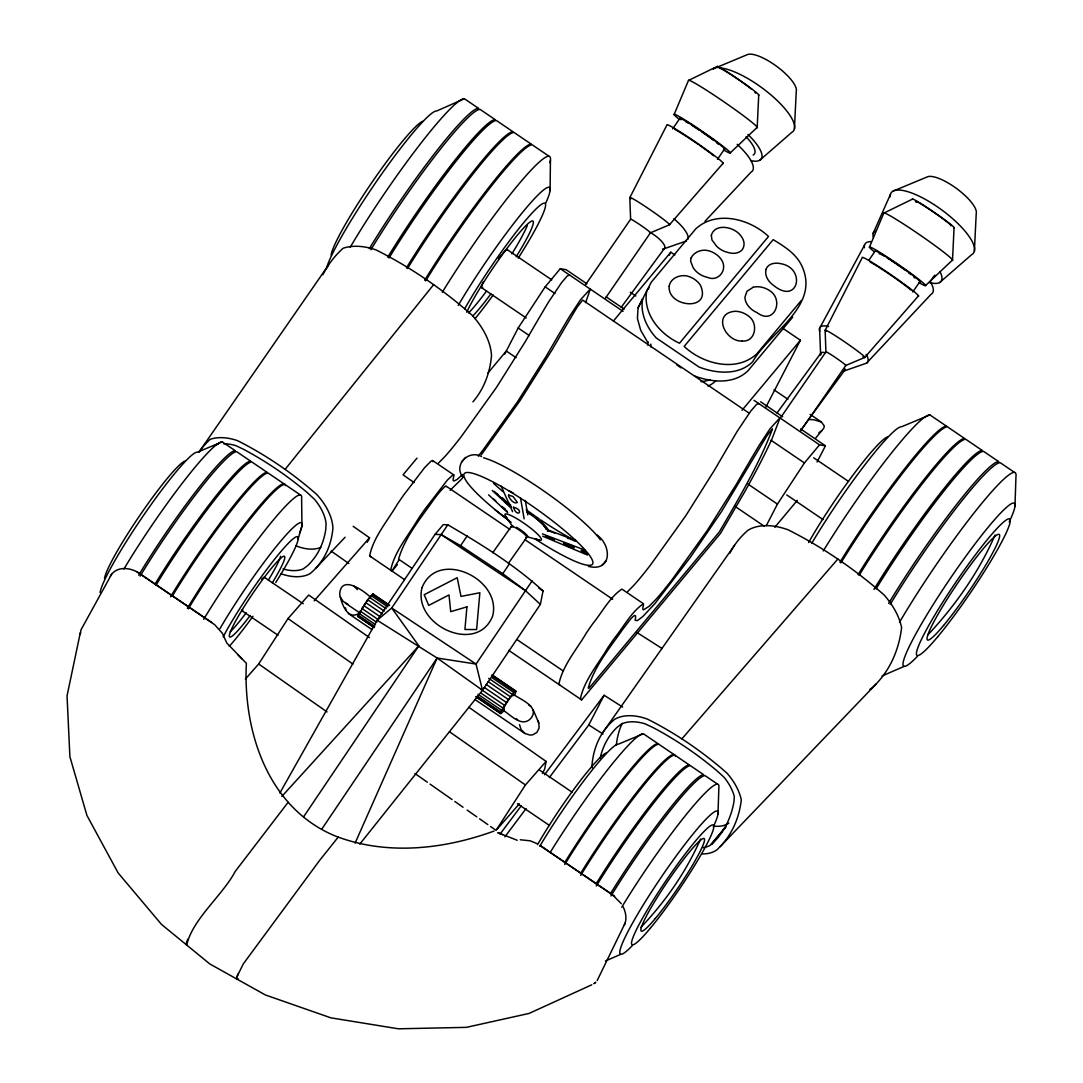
<?xml version="1.0" encoding="UTF-8"?>
<svg xmlns="http://www.w3.org/2000/svg" width="1083" height="1083" viewBox="0 0 1083 1083"><rect width="100%" height="100%" fill="white"/><g stroke="black" fill="none" stroke-linecap="round" stroke-linejoin="round"><path stroke-width="1.5" d="M550.083 190.581L550.435 160.352M717.988 813.942L718.855 787.801A109.045 11.899 -55.8 0 0 687.204 813.347A109.045 11.899 -55.8 0 0 621.737 907.202M1014.974 506.343L1015.962 476.534A124.301 13.578 -55.8 0 0 976.69 509.619A124.301 13.578 -55.8 0 0 899.513 622.251M432.848 461.642L432.334 460.505L430.98 461.196L424.604 467.666L403.675 495.066A57.765 6.308 -55.8 0 0 397.136 504.556C387.497 521.113 373.445 536.884 369.628 555.917L404.487 579.567M446.061 486.633L444.978 486.375L440.307 491.289A50.996 5.564 -55.8 0 0 434.053 499.182C420.867 518.107 404.934 536.911 398.571 559.166L411.689 568.074M758.736 94.911L757.193 127.32L730.335 152.798M954.069 227.579L952.526 259.988L925.654 285.452M794.408 129.107L796.262 91.31A30.933 9.666 36.3 0 0 776.931 66.523A30.933 9.666 36.3 0 0 746.986 54.8L713.128 68.892A51.023 15.947 36.3 0 1 715.457 68.067M974.375 251.351L976.23 213.541A30.933 9.666 36.3 0 0 956.898 188.767A30.933 9.666 36.3 0 0 926.953 177.03L893.096 191.122M494.038 831.067C443.813 849.343 387.091 855.692 336.123 836.333C267.785 808.663 242.822 731.16 246.382 663.31L226.794 643.018L222.326 633.203L214.691 624.715L139.802 573.624C131.747 567.858 118.521 565.637 111.59 574.274L80.968 629.873L80.291 634.462M646.686 291.11C642.693 313.867 659.804 334.187 679.474 343.23L768.51 236.46C749.896 218.834 716.323 209.912 695.773 228.865L651.249 282.257L638.077 307.775L637.413 318.47L640.703 330.274L647.715 342.377M288.146 802.259L235.214 871.436C222.638 895.289 192.815 918.777 186.777 944.728M616.362 745.023L616.674 742.315A149.102 92.84 39.2 0 1 622.156 723.363M468.817 707.253L546.103 761.417L544.681 769.038L542.434 773.397M359.786 844.104L482.49 690.264L540.376 604.368L543.043 590.939C514.466 564.825 481.19 544.167 447.793 524.808L443.299 524.619L435.068 534.352L377.182 620.248L279.901 793M80.426 632.215L67.038 695.868L69.894 756.706L86.924 815.431L118.115 872.912L161.475 924.395L209.831 963.965L265.335 994.939L330.884 1017.844L398.449 1028.809L466.353 1027.361L529.086 1013.431L591.832 984.772M624.187 925.396C627.179 919.413 625.933 912.224 622.942 906.485M772.314 429.369C759.169 464.106 738.579 499.101 719.247 532.01L588.841 688.395L588.231 687.989C594.594 665.72 610.528 646.93 623.713 627.991C626.015 625.581 638.334 606.751 635.071 620.356L637.508 620.559L642.747 616.593L655.025 603.488L690.48 557.163L721.63 511.406L766.737 436.043L772.314 428.909M338.289 837.024L319.458 860.606L243.282 963.897L236.974 976.744L236.825 979.032L238.003 978.639M298.136 539.131L301.967 525.526L301.615 498.559A109.045 11.899 -55.8 0 0 269.518 524.659A109.045 11.899 -55.8 0 0 203.658 619.341M373.134 626.989L357.674 616.213L367.597 599.752L372.999 594.012L389.663 605.329M372.877 595.542L372.999 594.012M504.272 710.299C490.206 725.502 520.909 679.312 514.926 694.352M513.45 695.57C511.623 693.973 503.893 706.441 503.067 710.218C510.58 714.726 521.803 728.074 530.819 718.422C540.336 706.793 520.476 699.591 513.545 694.487M700.539 839.054C686.284 871.625 665.273 901.828 640.716 927.522M995.087 534.975C979.1 571.716 955.301 605.6 927.955 634.828M585.565 302.658L590.411 288.89L580.393 299.883L569.468 316.574A591.115 64.533 -55.8 0 0 546.549 355.698L517.498 401.82L482.95 450.095A77.462 8.461 -55.8 0 1 478.266 456.146M186.466 942.44L187.833 939.151M236.974 976.744L238.341 973.455M674.086 114.595L688.409 80.602A41.817 2.41 34.5 0 1 724.906 102.479A41.817 2.41 34.5 0 1 756.651 127.699M869.405 247.249L883.742 213.27A41.817 2.41 34.5 0 1 920.225 235.146A41.817 2.41 34.5 0 1 951.971 260.367M355.089 843.143L437.126 658.017L476.046 664.055L532.119 580.881M873.182 233.305L890.456 194.358M597.207 980.494L625.148 923.082M367.272 542.245L369.56 537.804L353.166 526.324M504.759 354.006L518.175 328.014L545.169 286.86L560.277 268.733L566.179 269.721L586.864 283.773M638.077 307.775L642.666 298.894C639.985 313.258 646.768 327.594 656.312 338.018L699.131 367.096C716.229 373.567 738.728 375.72 752.726 361.681C768.754 332.995 818.017 307.762 803.207 269.166C798.063 254.925 785.446 247.127 773.194 239.641L684.158 346.425C702.745 363.996 736.25 372.809 756.746 353.911L801.258 300.519M669.24 255.182L670.783 252.204L674.831 254.952M549.338 777.553L588.759 724.96L604.111 695.259L622.63 707.064M765.816 407.262L800.405 340.252L782.86 328.325M766.29 525.688L777.432 504.096L804.425 462.955L819.533 444.829L825.436 445.817L817.069 462.035M481.61 456.62C468.601 449.283 452.978 465.067 462.928 477.197M588.367 566.368C611.909 572.257 612.098 545.751 596.963 534.975M864.518 245.124L819.574 328.352L820.643 355.062A14.742 4.603 36.3 0 1 825.084 352.665M361.763 609.215L365.621 603.245M462.536 474.516L457.175 479.431L453.98 481.001A59.064 6.444 -55.8 0 1 453.75 476.682L453.791 474.909L452.829 475.017L447.265 480.189L424.766 509.376A57.765 6.308 -55.8 0 0 418.214 518.879C408.575 535.435 394.537 551.206 390.706 570.24L391.978 571.079L399.18 559.573M110.276 576.359L111.59 574.274M245.381 679.095L258.661 663.987L288.01 618.583L308.709 595.041L369.438 637.603M546.103 761.417L525.417 784.958L496.068 830.363L490.558 826.519M447.793 524.808L391.721 607.996L377.182 620.248L437.126 658.017L482.49 690.264L476.046 664.055L391.721 607.996L418.837 645.861L303.673 816.704M435.068 534.352L441.174 534.609L460.6 545.656L467.22 535.855M321.962 828.874L437.126 658.017M540.376 604.368L525.512 590.682L502.769 573.692L509.376 563.891M672.638 128.877L679.799 118.467M585.537 284.694L630.604 219.253L629.819 197.648L666.925 124.992A34.209 1.976 34.5 0 1 696.762 142.888A34.209 1.976 34.5 0 1 722.727 163.506M605.424 298.204L650.477 232.75M717.46 159.309L724.622 148.912M868.85 260.231L875.118 251.134A27.251 1.57 34.5 0 1 898.904 265.389A27.251 1.57 34.5 0 1 919.589 281.824M780.857 417.361L825.923 351.907L825.138 330.301L862.244 257.659A34.209 1.976 34.5 0 1 892.094 275.542A34.209 1.976 34.5 0 1 918.046 296.173M800.743 430.872L845.809 365.418M912.779 291.977L919.941 281.58M199.191 451.801L328.515 265.064M603.19 731.973L734.504 545.331M492.751 552.723L511.244 526.541M508.401 563.35L526.88 537.168M621.29 307.234L664.867 247.817M776.998 412.989L820.576 353.572M801.258 429.464L844.835 370.048M930.026 281.742L934.846 275.177A33.248 10.383 36.3 0 1 933.126 277.289M500.129 833.978L521.329 805.698M544.546 774.724L604.111 695.259M504.881 836.875L526.094 808.554M481.312 454.792L520.002 400.724L552.33 349.43A582.221 63.572 -55.8 0 1 577.077 307.234L582.654 300.099L749.382 413.34M367.002 601.349L368.288 599.725M815.445 438.344L823.77 428.259L824.312 425.944L821.374 421.991L810.206 414.41M285.1 469.372L433.633 284.653M725.772 826.884L710.055 845.417A35.847 22.323 39.2 0 1 703.057 847.623M725.813 826.857L711.369 844.564L714.374 841.613A183.541 114.284 39.2 0 0 733.963 801.596L734.301 796.452A44.349 27.616 39.2 0 0 723.985 777.201L717.555 771.299A231.843 144.364 39.2 0 0 653.428 727.749L645.102 723.837A44.295 27.576 39.2 0 0 621.439 723.999L617.053 727.343A149.102 92.84 39.2 0 0 600.172 758.1M417.036 458.082L403.052 474.841L414.126 482.598M488 372.958L506.289 351.027L516.049 357.661M391.978 571.079L397.366 564.622M613.492 320.906L670.783 252.204M647.241 290.027L649.353 287.496M792.661 317.184L748.136 370.576C734.139 384.614 711.639 382.448 694.541 375.977M742.045 410.254L800.405 340.252M643.451 603.732C631.24 611.949 623.767 626.773 614.427 638.198A57.765 6.308 -55.8 0 0 607.874 647.688C598.249 664.245 584.197 680.029 580.366 699.049L581.639 699.889L720.533 533.323L744.007 493.049A258.729 28.253 -55.8 0 0 772.084 438.656L780.071 417.713L770.054 428.706L759.129 445.397A591.115 64.533 -55.8 0 0 736.21 484.521L707.158 530.629L672.611 578.904A77.462 8.461 -55.8 0 1 655.594 599.725L649.259 606.196L643.64 609.81A59.064 6.444 -55.8 0 1 643.41 605.492L643.451 603.732L621.899 589.098C609.688 597.315 602.216 612.139 592.875 623.564A57.765 6.308 -55.8 0 0 586.323 633.054C576.697 649.61 562.646 665.382 558.814 684.415L560.087 685.255M774.832 527.286L797.278 500.36M681.884 738.877L837.822 559.058M669.565 224.641L723.173 163.195M864.884 357.295L918.492 295.862M314.178 600.821L369.56 537.804M497.178 829.104L519.393 803.816M281.837 796.438L418.837 645.861M461.439 462.008L463.118 460.18M463.971 459.206L465.649 457.405M602.134 565.028L603.813 563.214M604.666 562.239L606.345 560.425M704.992 221.27L751.02 172.143A41.723 13.037 36.3 0 0 737.171 144.35M844.077 370.982L866.549 363.157L930.987 294.373A41.723 13.037 36.3 0 0 930.446 281.973M316.168 567.83L345.098 537.236M720.154 846.635L876.025 684.077M438.52 463.064L444.856 456.579A77.462 8.461 -55.8 0 0 461.872 435.772L496.407 387.497L525.458 341.375A591.115 64.533 -55.8 0 1 548.391 302.252L561.657 282.487L567.397 275.881L569.631 275.068M627.707 591.562L634.042 585.077A77.462 8.461 -55.8 0 0 651.059 564.27L685.607 515.995L714.658 469.873A591.115 64.533 -55.8 0 1 737.577 430.75L750.844 410.985L756.584 404.379L758.817 403.58M369.371 598.479L370.183 597.708M504.367 709.189L503.067 710.218M759.697 160.325L791.781 132.343A51.023 15.947 36.3 0 0 773.749 97.362A51.023 15.947 36.3 0 0 719.775 67.877M939.665 282.555L971.749 254.573A51.023 15.947 36.3 0 0 939.787 208.505A51.023 15.947 36.3 0 0 890.212 196.713M450.135 490.261L460.762 479.918A94.059 10.275 -55.8 0 0 463.47 476.858M594.093 983.581L595.745 982.227L594.201 983.499M818.87 432.753L821.916 430.574M869.933 689.343L872.045 687.989A231.356 144.053 39.2 0 0 901.611 627.612A62.936 39.191 39.2 0 0 884.134 595.014A289.797 180.441 39.2 0 0 788.167 529.831A62.855 39.137 39.2 0 0 748.218 530.101A189.687 118.101 39.2 0 0 729.901 553.115M728.859 823.094L727.586 823.906A35.847 22.323 39.2 0 1 714.347 826.153M359.299 613.1C347.359 621.222 341.267 602.798 339.683 594.201C340.861 573.99 364.348 591.007 370.684 597.45M357.877 616.62L358.595 616.241M688.964 80.223L717.379 66.361M884.283 212.877L912.698 199.028M369.33 248.657A124.301 13.578 -55.8 0 1 478.591 108.395L464.404 98.756L436.639 111.021A98.445 10.749 -55.8 0 0 379.862 176.583A98.445 10.749 -55.8 0 0 326.349 268.733M882.049 675.982L904.224 666.343M605.438 960.987L620.843 954.285M650.328 232.872L669.24 224.858A24.164 1.394 34.5 0 0 648.297 208.505A24.164 1.394 34.5 0 0 630.847 198.785M864.572 357.525L845.647 365.526A12.089 0.69 34.5 0 0 835.169 357.349A12.089 0.69 34.5 0 0 826.437 352.489M753.213 287.239L746.959 291.3L744.942 297.148A17.301 12.752 27.3 0 0 757.071 312.635C774.183 325.807 784.376 299.774 769.675 290.65A17.301 12.752 27.3 0 0 753.199 287.266M839.921 562.267A124.301 13.578 -55.8 0 1 946.596 426.255L929.931 414.938L901.516 426.783A98.445 10.749 -55.8 0 0 811.614 543.504M564.717 862.528A109.045 11.899 -55.8 0 1 658.004 743.696L643.383 733.76L618.474 744.143A86.356 9.422 -55.8 0 0 539.767 846.256M138.665 575.195A109.045 11.899 -55.8 0 1 235.349 450.772L222.245 441.878L197.255 452.22A86.356 9.422 -55.8 0 0 145.325 512.801A86.356 9.422 -55.8 0 0 100.11 592.563M664.109 248.752L686.581 240.913M215.395 444.937L216.343 444.653A44.349 27.616 39.2 0 1 218.035 444.26M742.288 341.01C754.675 342.12 758.073 325.861 750.763 318.05A17.314 12.766 27.3 0 0 734.87 311.281C711.612 313.474 725.637 342.174 742.275 341.01M520.273 839.758L530.264 840.828L537.019 843.63M809.028 419.514L813.888 419.771L821.374 421.991M549.568 531.266L548.174 531.293M538.982 540.038L526.663 536.667A9.138 1.489 35.2 0 0 525.499 533.702A9.138 1.489 35.2 0 0 516.429 527.259M567.546 538.332L568.778 538.698M585.24 551.206L581.097 550.462L587.852 554.225M513.261 493.103L509.145 490.897M550.489 531.536L552.614 532.308M517.2 840.259L497.801 832.665L502.783 834.722M546.076 529.208L575.966 540.647M570.186 539.185L571.648 539.74M542.407 533.865L584.901 550.123M295.916 545.751L298.15 546.617A39.665 24.692 39.2 0 0 320.771 547.416M542.786 536.234L587.514 555.051M340.252 596.841L343.189 601.444L347.805 604.165M474.936 699.496L525.011 733.516L530.034 735.086L532.579 734.87L536.843 732.487L539.117 728.128L538.779 722.943L533.107 709.69M573.097 540.349L574.41 540.959M553.697 532.768L554.672 533.215M528.815 705.047L530.711 706.143M636.723 632.35L662.133 648.555M588.759 724.96L603.001 734.044M369.628 555.917L370.9 556.757M538.833 588.137L543.043 590.939M460.6 545.656L502.769 573.692M441.174 534.609L525.512 590.682M137.013 571.932L211.632 622.414M548.986 156.209L532.322 144.878A124.301 13.578 -55.8 0 0 425.646 280.89M1014.514 472.391L1000.313 462.752A124.301 13.578 -55.8 0 0 890.199 604.409M630.279 292.207L635.856 295.997M773.939 389.785L787.896 399.261M606.169 296.891L624.106 309.061M760.632 401.793L782.684 416.779M800.621 428.949L825.436 445.817M560.277 268.733L623.009 311.335M754.025 400.331L819.533 444.829M507.142 249.577L551.734 279.874M813.726 457.811L848.571 481.475M676.943 365.025L681.099 367.854M545.169 286.86L554.929 293.493M770.974 440.226L804.425 462.955M481.569 287.658L526.176 317.955M786.772 494.945L823.012 519.569M518.175 328.014L529.33 335.581M748.163 484.223L777.432 504.096M734.883 506.289L764.151 526.176M432.713 460.6L453.791 474.909M445.966 486.037L509.876 529.438M525.16 539.821L612.694 599.265M517.281 639.782L563.133 670.918M284.057 483.857L268.178 473.081A109.045 11.899 -55.8 0 0 172.332 596.11M300.343 494.917L284.951 484.467A109.045 11.899 -55.8 0 0 188.266 608.89M673.937 754.513L658.857 744.278A109.045 11.899 -55.8 0 0 564.717 864.518M717.582 784.16L705.128 775.699A109.045 11.899 -55.8 0 0 610.988 895.952M508.685 650.341L581.639 699.889M492.251 675.007L515.874 691.049M373.202 594.418L388.472 604.788M492.44 675.399L516.063 691.455M372.281 594.391L388.946 605.695M491.52 675.372L515.156 691.428M371.076 595.528L387.741 606.846M491.709 677.457L513.951 692.565M369.479 597.356L386.13 608.673M488.717 678.351L512.34 694.393M367.597 599.752L384.248 611.069M488.23 681.681L510.459 696.789M365.567 602.514L382.231 613.831M486.199 684.442L508.441 699.55M363.563 605.438L380.214 616.755M484.196 687.38L506.424 702.474M361.681 608.335L378.346 619.652M480.933 689.329L504.556 705.371M360.07 611.015L376.735 622.332M480.703 692.944L502.945 708.052M345.355 603.096L360.192 613.181M358.825 613.316L375.476 624.62M478.063 694.298L501.686 710.353M357.999 615.09L374.664 626.394M477.251 696.071L500.874 712.113M361.37 618.136L369.696 623.781M479.228 698.183L486.172 702.894M490.342 705.723L497.287 710.448M357.674 616.213L374.339 627.531M476.913 697.208L500.549 713.25M475.721 696.667L500.739 713.656M348.374 613.533L371.983 629.575M303.24 603.732L264.293 577.28A20.144 2.193 -55.8 0 0 261.599 579.31M539.889 770.311L572.027 792.133M241.861 610.677L278.033 635.247M517.457 803.708L549.595 825.544M614.711 896.386L540.241 845.606L612.071 894.396L621.317 903.723M497.449 494.322L496.623 493.807L508.238 503.595L502.539 498.397M331.1 551.071L348.848 563.512M288.01 618.583L352.882 664.041M449.499 731.756L525.417 784.958M258.661 663.987L327.052 711.924M414.951 773.519L427.325 782.197M430.073 784.119L452.071 799.538M454.819 801.461L463.064 807.241M467.193 810.138L476.818 816.88M479.566 818.802L487.81 824.583M353.532 585.808L357.444 589.599M495.107 509.822L511.149 522.317M525.011 733.516L521.153 729.671L519.502 724.595M494.078 491.316L498.004 494.484M501.943 497.639L504.57 499.75M505.084 508.996L501.7 506.438L507.237 511.393M510.905 507.02L505.368 502.065L511.068 506.573M495.757 500.887L493.672 498.992M492.291 490.491L510.147 507.115M488.609 494.863L507.67 512.597M508.496 502.905L510.756 505.192M237.976 654.863L241.942 658.884M516.456 718.719L517.931 720.303M543.531 525.214L544.979 527.055M505.49 516.225L512.909 526.893A9.138 1.489 35.2 0 1 512.922 525.972M537.642 720.479L538.779 722.943M501.118 486.064L512.584 511.69M345.504 607.82L345.897 610.027M525.296 500.441L527.8 514.899M520.53 497.99L524.145 518.865M186.154 943.577L186.317 944.728M242.863 610.216A20.144 2.193 -55.8 0 1 241.631 610.013M187.373 608.28A109.045 11.899 -55.8 0 1 250.823 516.564A109.045 11.899 -55.8 0 1 285.37 485.604M123.909 569.035A109.045 11.899 -55.8 0 1 222.245 441.878M104.51 578.525A72.304 7.892 -55.8 0 1 140.573 514.317A72.304 7.892 -55.8 0 1 184.936 461.114M156.06 585.064A109.045 11.899 -55.8 0 1 251.906 462.021L267.217 472.418A109.045 11.899 -55.8 0 0 170.532 596.841M223.193 636.79A72.304 7.892 -55.8 0 1 288.01 543.625A72.304 7.892 -55.8 0 1 275.732 582.532M252.962 616.268A72.304 7.892 -55.8 0 1 229.312 646.253M219.998 628.6A86.356 9.422 -55.8 0 1 279.644 542.421A86.356 9.422 -55.8 0 1 299.625 533.093M250.2 615.455A48.816 5.334 -55.8 0 1 232.601 626.895A48.816 5.334 -55.8 0 1 275.799 563.174A48.816 5.334 -55.8 0 1 272.347 582.789M154.91 584.279A109.045 11.899 -55.8 0 1 250.755 461.25L236.771 451.746A109.045 11.899 -55.8 0 0 140.086 576.17M280.592 556.269A48.816 5.334 -55.8 0 1 268.381 580.095M246.234 612.761A48.816 5.334 -55.8 0 1 230.192 631.755M280.944 573.733A47.327 29.471 39.2 0 0 309.982 573.692A156.764 97.605 39.2 0 0 332.928 528.125A51.957 32.355 39.2 0 0 316.764 494.498A239.505 149.129 39.2 0 0 237.448 440.619A52.011 32.382 39.2 0 0 210.264 439.292A191.204 119.049 39.2 0 0 199.096 451.922M322.869 274.744A231.356 144.053 39.2 0 1 343.081 248.264A62.936 39.191 39.2 0 1 375.963 249.862A289.797 180.441 39.2 0 1 471.931 315.045A62.855 39.137 39.2 0 1 491.506 355.738A189.687 118.101 39.2 0 1 472.919 401.874M283.137 568.941A39.665 24.692 39.2 0 0 303.24 568.913L307.504 565.746A149.102 92.84 39.2 0 0 325.766 529.492L326.078 523.387A44.295 27.576 39.2 0 0 314.49 499.29L307.45 492.765A231.843 144.364 39.2 0 0 243.337 449.215L235.769 445.6A44.349 27.616 39.2 0 0 223.531 443.746M592.279 767.82A47.327 29.471 39.2 0 1 591.995 765.234A156.764 97.605 39.2 0 1 614.535 719.383A51.957 32.355 39.2 0 1 647.539 719.153A239.505 149.129 39.2 0 1 726.855 773.032A52.011 32.382 39.2 0 1 741.3 799.971A191.204 119.049 39.2 0 1 716.865 849.871L715.105 850.994A43.51 27.089 39.2 0 1 701.649 853.891M715.904 380.634A39.408 29.051 27.3 0 1 708.038 386.117M647.526 345.017A39.408 29.051 27.3 0 1 648.351 342.052M710.177 379.591A39.408 29.051 27.3 0 1 700.958 381.663M651.208 347.399A39.408 29.051 27.3 0 1 650.802 344.123M819.709 331.344A29.485 9.219 36.3 0 1 828.563 326.538M866.156 354.385A29.485 9.219 36.3 0 1 866.549 363.157M844.767 368.545A14.742 4.603 36.3 0 1 842.547 371.293M939.949 271.63A41.723 13.037 36.3 0 1 929.079 282.473M873.372 237.529A41.723 13.037 36.3 0 1 875.335 230.665M864.383 247.79A41.723 13.037 36.3 0 1 871.016 241.604M650.897 232.913A14.742 4.603 36.3 0 1 663.175 243.255A14.742 4.603 36.3 0 1 662.579 249.049M673.883 218.739A29.485 9.219 36.3 0 1 688.098 239.045M747.974 134.522A41.723 13.037 36.3 0 1 750.83 160.65M746.052 136.729A33.248 10.383 36.3 0 1 753.159 155.045M630.604 219.253A12.089 0.69 34.5 0 1 642.436 226.469A12.089 0.69 34.5 0 1 649.502 232.507M720.154 68.703A21.579 1.245 34.5 0 1 720.439 68.5M721.901 69.136A21.579 1.245 34.5 0 1 751.71 89.28M754.702 91.784A21.579 1.245 34.5 0 1 755.352 93.003M685.715 121.702A21.579 1.245 34.5 0 1 688.287 123.124M691.766 125.249A21.579 1.245 34.5 0 1 699.307 130.177M701.622 131.747A21.579 1.245 34.5 0 1 713.372 140.167M716.445 142.563A21.579 1.245 34.5 0 1 718.516 144.337M678.838 119.022A34.209 1.976 34.5 0 1 684.47 119.672A34.209 1.976 34.5 0 1 722.483 145.921A34.209 1.976 34.5 0 1 723.485 149.847M674.858 129.418A27.251 1.57 34.5 0 1 698.183 144.35M699.334 145.163A27.251 1.57 34.5 0 1 709.785 152.757M711.206 153.84A27.251 1.57 34.5 0 1 713.67 155.79M680.977 119.766A27.251 1.57 34.5 0 1 700.633 130.718A27.251 1.57 34.5 0 1 724.256 149.17M718.137 67.796A25.356 1.462 34.5 0 1 736.426 77.99A25.356 1.462 34.5 0 1 758.411 95.142M826.18 331.452A24.164 1.394 34.5 0 1 846.229 342.945A24.164 1.394 34.5 0 1 862.921 356.808M916.394 202.386A21.579 1.245 34.5 0 1 915.473 201.37M915.758 201.167A21.579 1.245 34.5 0 1 936.605 214.258A21.579 1.245 34.5 0 1 950.671 225.67M879.288 253.923A21.579 1.245 34.5 0 1 879.572 253.72M881.048 254.356A21.579 1.245 34.5 0 1 883.606 255.791M887.085 257.903A21.579 1.245 34.5 0 1 889.793 259.636M891.241 260.583A21.579 1.245 34.5 0 1 895.79 263.616M896.941 264.401A21.579 1.245 34.5 0 1 899.283 266.012M900.42 266.811A21.579 1.245 34.5 0 1 904.819 269.951M908.691 272.821A21.579 1.245 34.5 0 1 910.857 274.5M913.849 277.004A21.579 1.245 34.5 0 1 914.769 278.02M874.157 251.676A34.209 1.976 34.5 0 1 879.789 252.339A34.209 1.976 34.5 0 1 917.815 278.588A34.209 1.976 34.5 0 1 918.817 282.501M870.177 262.086A27.251 1.57 34.5 0 1 877.812 266.567M879.044 267.352A27.251 1.57 34.5 0 1 910.898 290.041M912.373 199.258A25.356 1.462 34.5 0 1 934.494 212.525A25.356 1.462 34.5 0 1 953.73 227.809M610.501 893.624A109.045 11.899 -55.8 0 1 703.774 774.778L690.494 765.762A109.045 11.899 -55.8 0 0 596.34 886.002M596.11 883.85A109.045 11.899 -55.8 0 1 689.397 765.018L674.858 755.135A109.045 11.899 -55.8 0 0 580.705 875.389M632.391 945.54A86.356 9.422 -55.8 0 1 631.538 924.923A86.356 9.422 -55.8 0 1 695.679 830.823A86.356 9.422 -55.8 0 1 713.277 826.898M580.65 873.358A109.045 11.899 -55.8 0 1 675.264 756.272M550.096 852.605A109.045 11.899 -55.8 0 1 643.383 733.76M537.561 844.659A72.304 7.892 -55.8 0 1 606.169 753.064M482.72 287.13A22.96 2.504 -55.8 0 1 483.397 281.77M498.397 258.702A22.96 2.504 -55.8 0 1 501.47 254.83M502.39 253.747A22.96 2.504 -55.8 0 1 507.399 250.349M370.873 249.713A124.301 13.578 -55.8 0 1 480.135 109.437L495.283 119.726A124.301 13.578 -55.8 0 0 387.741 257.172M388.987 258.011A124.301 13.578 -55.8 0 1 496.528 120.579L513.112 131.842A124.301 13.578 -55.8 0 0 406.436 267.853M331.114 255.155A82.416 9.002 -55.8 0 1 372.227 181.971A82.416 9.002 -55.8 0 1 422.803 121.323M407.479 268.557A124.301 13.578 -55.8 0 1 514.154 132.546L531.347 144.215A124.301 13.578 -55.8 0 0 424.671 280.226M458.217 305.392A98.445 10.749 -55.8 0 1 527.502 206.46A98.445 10.749 -55.8 0 1 545.724 203.171M442.311 292.22A124.301 13.578 -55.8 0 1 517.945 185.112A124.301 13.578 -55.8 0 1 549.961 162.788M350.188 247.29A124.301 13.578 -55.8 0 1 464.404 98.756M464.634 308.899A82.416 9.002 -55.8 0 1 536.789 208.247A82.416 9.002 -55.8 0 1 518.27 258.092M493.158 295.036A82.416 9.002 -55.8 0 1 475.004 318.74M466.746 312.229A60.905 6.647 -55.8 0 1 521.546 230.3A60.905 6.647 -55.8 0 1 516.158 256.806M490.856 293.98A60.905 6.647 -55.8 0 1 472.905 315.884M527.326 225.481A60.905 6.647 -55.8 0 1 511.853 253.882M486.551 291.07A60.905 6.647 -55.8 0 1 468.601 312.96M888.656 603.366A124.301 13.578 -55.8 0 1 998.77 461.696L983.621 451.408A124.301 13.578 -55.8 0 0 876.079 588.841M873.967 589.423A124.301 13.578 -55.8 0 1 982.376 450.569L965.806 439.305A124.301 13.578 -55.8 0 0 859.13 575.317M917.396 656.366A98.445 10.749 -55.8 0 1 916.597 632.526A98.445 10.749 -55.8 0 1 989.984 525.038A98.445 10.749 -55.8 0 1 1009.234 521.857M858.088 574.613A124.301 13.578 -55.8 0 1 964.763 438.601L947.571 426.919A124.301 13.578 -55.8 0 0 840.895 562.93M823.256 550.949A124.301 13.578 -55.8 0 1 929.931 414.938M808.622 542.529A82.416 9.002 -55.8 0 1 887.505 436.936M527.435 511.826A22.242 3.615 35.2 0 1 547.402 530.9M527.055 512.164A19.304 3.141 35.2 0 1 532.565 515.914M533.919 516.902A19.304 3.141 35.2 0 1 536.518 518.906M537.737 519.881A19.304 3.141 35.2 0 1 542.8 524.429M545.629 528.558A19.304 3.141 35.2 0 0 545.101 527.204A59.985 55.125 -32.2 0 0 536.572 518.676M507.304 518.513A22.242 3.615 35.2 0 1 512.733 516.401A22.242 3.615 35.2 0 1 537.222 533.811A22.242 3.615 35.2 0 1 536.058 538.955M576.183 541.216A78.504 12.779 35.2 0 1 540.525 519.799M539.131 518.852A78.504 12.779 35.2 0 1 526.203 509.755M502.999 491.641A78.504 12.779 35.2 0 1 493.55 483.343M483.56 457.811A78.504 12.779 35.2 0 1 545.615 492.251A78.504 12.779 35.2 0 1 600.375 539.781M508.82 520.449A78.504 12.779 35.2 0 1 478.808 475.356A78.504 12.779 35.2 0 1 585.361 550.245A78.504 12.779 35.2 0 1 535.219 539.009M511.501 527.204A9.517 1.543 35.2 0 1 520.111 530.711A9.517 1.543 35.2 0 1 525.824 537.385M466.922 606.859L464.918 629.48L476.601 629.575L479.864 592.753L460.992 596.408L457.202 577.699L424.184 594.716L428.719 605.411L449.012 594.946L450.718 611.665L466.922 606.859M421.977 587.758C412.542 625.135 477.156 655.364 492.67 615.983C502.106 578.593 437.478 548.364 421.977 587.758M711.328 235.255L711.951 239.925L716.54 246.152A17.314 12.766 27.3 0 0 728.169 252.501C735.127 254.762 744.143 252.556 744.075 243.648A17.328 11.385 28.7 0 0 738.999 233.698C732.013 226.577 714.915 223.423 711.328 235.255M690.995 258.16L690.602 261.165L693.147 267.65A17.314 12.766 27.3 0 0 707.389 277.329C718.205 282.311 727.911 269.924 721.698 260.15A17.314 12.766 27.3 0 0 707.456 250.484C701.175 249.198 693.729 252.217 690.995 258.16M766.114 269.166L765.667 272.293A17.314 12.766 27.3 0 0 773.871 285.628C798.103 305.257 806.253 268.665 781.398 263.805A17.463 11.534 28.6 0 0 766.128 269.18M669.186 286.223C667.263 307.328 712.018 312.039 700.566 285.506A17.314 12.766 27.3 0 0 686.324 275.827C679.231 274.662 670.242 278.548 669.186 286.223M508.672 495.053L508.509 495.594C509.308 498.843 514.263 504.678 517.39 502.471L513.017 496.515L508.672 495.053M513.41 507.264C517.214 518.919 524.957 509.903 513.41 507.264M546.252 536.315L554.388 539.74L546.252 536.315M563.81 543.3C572.555 550.381 582.234 548.174 563.81 543.3M655.35 918.452A55.991 6.119 -55.8 0 0 704.519 840.273A55.991 6.119 -55.8 0 0 658.234 895.79A55.991 6.119 -55.8 0 0 655.35 918.452M650.301 928.239A72.304 7.892 -55.8 0 0 713.792 827.29A72.304 7.892 -55.8 0 0 654.024 898.971A72.304 7.892 -55.8 0 0 650.301 928.239M943.577 625.473A63.829 6.972 -55.8 0 0 999.623 536.356A63.829 6.972 -55.8 0 0 946.853 599.644A63.829 6.972 -55.8 0 0 943.577 625.473M937.81 636.642A82.416 9.002 -55.8 0 0 1010.195 521.559A82.416 9.002 -55.8 0 0 942.048 603.272A82.416 9.002 -55.8 0 0 937.81 636.642"/></g></svg>
